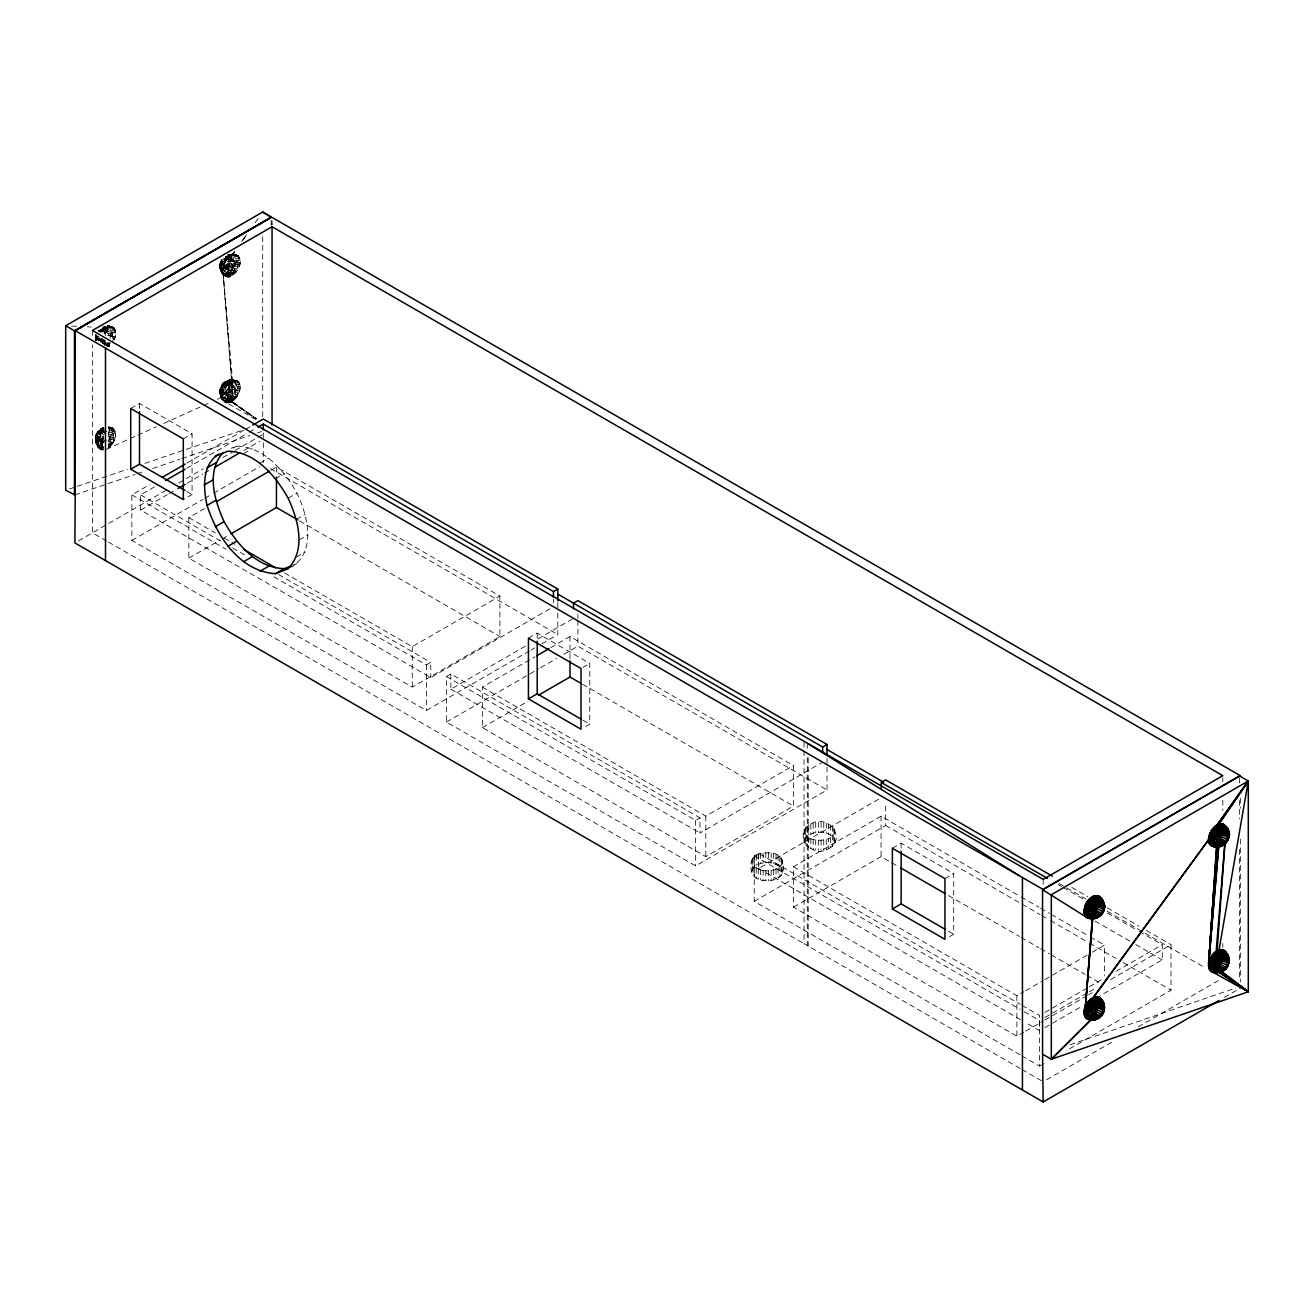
<?xml version="1.0" encoding="UTF-8"?>
<svg xmlns="http://www.w3.org/2000/svg" width="1314" height="1314" viewBox="0 0 1314 1314"><rect width="100%" height="100%" fill="white"/><g stroke="black" fill="none" stroke-linecap="round" stroke-linejoin="round"><path stroke-width="0.75" stroke-dasharray="5 3.75" d="M107.617 346.666L107.617 342.576M100.735 329.715L105.202 328.204C92.703 336.663 106.861 328.352 107.617 325.921L108.29 325.757C116.749 325.445 117.455 335.973 113.234 341.41M232.151 380.485C222.739 379.303 213.525 392.985 227.355 396.089L228.521 396.549C239.493 394.956 234.22 378.793 224.678 382.522C218.633 386.3 218.058 396.368 223.758 400.671C236.142 408.178 231.395 387.416 232.151 380.485C246.276 379.532 239.312 399.653 229.983 402.593C217.024 404.433 216.761 381.816 228.899 380.124L235.978 380.337C242.367 382.193 239.789 390.948 237.768 395.317C232.923 391.276 217.91 396.647 225.992 402.659M232.151 380.732L233.005 379.861L232.151 400.573M229.983 276.778C214.855 277.123 224.727 256.542 234.779 254.144C246.194 257.068 237.637 275.332 229.736 276.285C235.354 271.719 230.656 261.125 232.151 253.848L231.478 253.865M220.226 262.882L220.226 269.567L225.433 276.63L221.573 272.639L220.046 268.894L220.046 263.572L221.705 259.663L220.473 265.658L228.521 270.733C232.824 270.241 235.764 265.05 234.828 260.977L228.652 257.265L232.151 254.144L233.005 254.045L233.366 259.104L232.151 274.757M271.16 225.4L271.16 219.257M569.997 658.807L569.997 636.534L793.442 765.553L793.442 806.024L705.815 856.613L482.369 727.611L482.369 687.14L534.946 656.786M1020.107 1054.846L754.236 901.355L754.236 855.825L758.621 853.295L1020.157 1004.29M1020.206 1068.479L804.037 943.682L804.053 741.326M828.608 848.762C847.579 838.661 827.59 813.218 810.853 823.993C791.882 834.094 811.871 859.537 828.608 848.762L828.608 838.644L832.419 836.443L835.162 832.091M754.236 901.355L885.685 825.471L885.685 803.692M1021.881 1055.865L1039.604 1066.097L1039.604 1020.567L1021.881 1010.335M108.389 428.2C116.979 424.57 116.815 439.073 112.659 443.376C103.083 457.075 115.271 431.337 110.162 427.231L108.536 427.198L113.234 428.2L115.632 431.994L115.123 438.137L113.234 442.506L108.471 441.356L108.471 427.05M110.245 342.872L108.881 346.617L109.85 345.056L105.793 344.941L104.266 340.605L101.424 341.706L99.93 338.437C94.329 341.246 93.409 330.52 101.786 339.521L102.821 342.182L106.927 341.525L99.191 338.864L100.833 342.083M109.834 446.842C111.805 441.061 115.846 433.357 111.739 427.625L108.323 427.97L108.996 427.264M234.368 273.838C236.339 268.056 240.38 260.353 236.274 254.62L234.779 254.144M234.368 399.67C236.339 393.872 240.38 386.168 236.274 380.436L233.416 380.83L234.779 379.96L238.688 381.832L237.013 380.682C241.053 386.119 238.869 400.737 230.328 398.865C225.4 399.029 229.917 405.862 224.858 402.018M105.383 335.513L105.596 326.677M231.675 274.79L229.917 263.621L230.131 254.768C239.805 251.927 242.712 262.554 237.768 269.501C232.923 265.461 217.91 270.832 225.992 276.843M231.675 400.606C231.461 395.153 224.595 376.888 235.502 380.222L236.799 387.548L233.416 400.54L236.438 397.354M113.234 442.506L114.499 433.292L113.234 428.2M105.449 328.829C109.916 327.514 109.489 324.722 107.14 326.841M109.834 427.789L108.881 428.003L112.659 427.986M232.627 255.327L234.385 254.473L232.151 254.916M234.368 380.6L232.627 380.764M103.428 449.881C96.875 450.406 98.353 442.243 103.478 441.931C101.589 440.896 102.968 434.326 103.231 437.004L100.718 439.139C103.921 443.261 102.196 444.477 100.767 448.041C100.997 450.127 104.118 450.702 102.903 448.32C94.345 444.575 93.048 430.401 103.478 427.625L102.459 429.037C92.259 430.861 93.327 449.454 103.757 450.176L98.534 447.663L95.692 442.572L96.382 434.08L100.324 429.267L103.248 427.756L98.649 430.893M115.123 337.025L109.85 335.513C109.703 333.395 111.345 323.917 107.617 326.808M99.798 448.731C96.283 443.114 99.782 435.936 103.757 431.468C98.304 435.18 94.05 445.232 100.899 449.634L99.043 448.156M230.558 382.341L223.758 386.365L220.522 392.114L221.573 398.454L225.433 402.445L222.05 397.928L222.624 391.851L226.419 385.84L232.627 381.142L223.035 272.836C223.84 262.209 227.141 250.645 239.657 257.38M231.675 380.764C230.689 379.171 227.191 381.027 227.421 382.965C227.618 387.959 219.192 395.202 224.333 401.542L228.817 402.872M95.216 338.125L95.708 336.006L95.462 340.096L95.692 334.791L95.462 336.729M97.482 338.93L96.661 340.08L95.511 335.464M105.202 328.073C100.669 327.892 105.432 331.703 101.457 333.345M95.281 438.531L98.09 447.138L103.231 449.634M102.968 448.041L97.515 443.689L95.462 437.266L97.762 431.879L103.428 428.594L97.86 431.764M102.229 433.292L103.083 429.087M224.333 264.475C220.21 261.47 222.772 256.214 219.996 264.837C218.896 270.651 223.38 277.385 229.769 276.827C220.637 278.387 221.984 267.038 224.858 261.88L225.992 261.453M219.816 265.527C216.81 271.883 236.323 279.258 225.4 273.87C220.407 270.865 217.927 263.506 222.28 258.891M220.916 261.075L221.195 264.278L223.528 266.693M224.185 264.377L225.433 262.324L223.561 258.086M226.583 395.021L226.583 391.556L220.226 388.714L219.816 392.755L221.902 397.091L229.736 401.838L222.05 396.516L219.996 390.077L223.758 383.425L231.001 380.896M235.978 397.157C230.903 392.755 219.175 402.741 229.769 402.642C216.449 403.267 218.009 382.768 230.262 382.538M108.29 342.593L107.847 346.666M231.133 254.686L231.905 274.774M96.168 340.868L97.039 336.795L96.218 334.906L95.511 340.786M102.049 341.098L95.938 337.567L95.758 340.211L96.382 335.546M115.632 330.898L105.235 329.272C100.455 336.926 112.216 330.898 115.632 334.84M240.166 258.989L229.769 257.38L227.289 266.611L231.001 274.922M240.166 384.805L229.769 383.195L227.765 389.815L231.215 400.688M115.796 332.771L105.202 331.112L104.249 332.853L110.294 336.335L110.294 332.885L106.122 331.9L104.118 329.173L104.627 326.808L103.675 327.005M230.131 254.768L228.652 257.265L227.765 256.246L234.828 260.977M108.093 327.235L109.62 325.921L112.002 328.155L112.002 335.891L111.559 338.256L110.606 338.059C110.524 334.479 113.152 327.58 108.963 325.823M95.462 437.266L96.168 435.361L97.614 436.182L97.351 438.055L95.988 435.213L102.87 429.892M102.049 442.194L95.938 438.662L103.987 443.738L101.786 440.617L103.987 434.967L98.041 431.55L98.534 430.811M226.583 269.189C225.647 265.116 228.57 259.942 232.89 259.449L228.143 256.476L234.056 259.893M108.684 346.797L109.62 342.74M108.963 426.919L109.982 434.326L108.389 448.107M232.151 253.848C239.92 255.573 234.188 270.93 232.381 274.774M289.901 567.73C317.085 553.342 307.887 515.531 296.915 493.111C284.202 470.724 264.541 446.99 236.734 446.119L231.313 448.238M102.968 449.109C95.249 448.928 96.513 440.338 102.755 439.615L103.149 436.297M108.963 342.642L108.093 346.682M98.501 340.786L98.993 338.601L97.039 336.795M112.478 338.503L113.004 328.434L111.739 326.513L108.881 326.907L110.245 326.053L114.318 328.007M231.905 380.732L231.478 379.68L231.905 400.589M103.609 429.481L103.675 428.118L100.143 429.711M232.627 274.79C233.465 268.713 236.668 258.53 233.071 254.193M221.491 385.856L224.185 382.653L228.899 380.124M232.381 400.589C233.695 395.021 236.586 384.279 233.071 380.009M98.222 340.605L98.764 338.454M99.026 329.995L99.026 331.966L105.235 328.484M229.769 256.033L229.983 256.92M217.319 399.275L222.854 396.779L219.996 393.444C220.883 388.468 224.251 403.316 229.835 401.575M229.835 381.717L229.983 382.735L227.618 383.491M100.899 449.634C95.856 446.136 98.829 439.467 100.324 434.885L101.457 434.458M98.09 337.928L97.515 340.047L95.988 338.191L96.661 336.17M96.891 339.472L97.515 337.37M107.847 326.825L108.29 325.757L108.734 335.431L109.85 335.513M232.381 254.916L233.005 254.045M232.381 380.732L233.005 379.861M752.199 859.356C748.405 868.62 752.281 880.117 763.138 880.429C769.79 881.251 778.299 880.347 782.109 874.106C785.903 864.842 782.027 853.344 771.17 853.032C764.518 852.211 756.01 853.115 752.199 859.356L752.199 874.106M751.723 871.018C756.519 859.799 777.789 859.799 782.586 871.018M782.586 862.444C777.789 873.662 756.519 873.662 751.723 862.444M804.299 840.648C809.096 829.446 830.366 829.446 835.162 840.648M108.323 346.715L108.996 344.859M229.835 275.743C222.115 273.328 211.62 255.031 227.765 274.527C236.323 280.342 220.982 269.518 220.046 264.952L223.429 259.581L229.736 256.444M232.627 275.299C236.701 271.587 244.174 256.887 234.138 254.013L232.627 254.932M95.462 336.154L96.168 334.265M219.996 264.262L221.836 260.615M219.996 390.077C219.734 384.312 241.842 375.673 221.902 385.84C219.438 387.893 221.278 391.26 223.528 392.525M108.996 445.955L110.36 446.349L113.333 439.911L108.619 438.942M96.382 434.08C93.261 439.714 97.236 446.366 102.903 448.32M226.583 391.556L229.95 386.365L234.056 385.708L226.977 381.848L229.507 379.96L231.445 380.797M108.996 326.168L108.093 326.841M95.692 338.733L96.103 337.862L97.039 339.472L96.776 338.667M95.692 437.299L98.501 441.882M220.226 390.11L223.035 394.709M237.193 396.187L237.013 395.005C240.922 390.521 228.455 391.293 225.614 393.067C218.502 395.563 223.511 403.365 229.769 402.248C225.68 401.936 217.796 397.469 222.017 392.853L224.415 396.828L229.917 401.443L224.053 397.271L220.637 391.786C223.479 395.153 227.897 390.012 228.62 387.072M232.627 401.115C235.584 396.368 237.407 378.875 233.219 380.879M229.736 276.154C225.121 277.484 217.188 267.038 221.31 266.775C227.897 268.795 226.468 257.035 234.056 266.397M226.172 381.947L228.324 380.337L230.804 380.961M240.331 260.862L229.736 259.219L228.784 260.96L234.828 264.442M240.331 386.694L229.736 385.035L228.784 386.776L234.828 390.258M99.798 437.48L100.899 435.328L99.026 431.091L103.231 428.84M230.016 381.471C225.482 379.532 220.653 385.363 225.433 388.139L222.575 396.582L225.121 402.133M102.229 437.677L103.921 438.646C95.216 437.299 93.655 447.368 102.903 448.846M103.083 447.795L96.776 439.779L99.519 444.461L103.231 447.532M222.362 267.185L223.068 269.042L222.017 267.038C217.812 271.587 225.597 276.219 229.736 276.285C222.526 277.763 218.797 268.729 226.419 266.906C229.244 265.428 241.333 265.067 237.013 269.173L237.193 270.372M108.881 346.617L109.834 345.746M233.958 398.865L232.923 400.918M224.678 382.522L227.782 380.567L230.607 381.044M108.356 441.208L110.557 435.558L108.356 432.437M235.091 262.554L229.079 259.088L229.917 255.869L227.765 255.836M235.091 388.369L229.079 384.92L229.917 381.701L239.657 383.195M223.068 383.622L222.575 384.361L228.521 387.794M223.183 383.704L227.273 380.83L230.443 381.142M96.218 434.72L98.895 431.583L102.903 429.612M220.752 261.716L221.885 260.024M231.658 255.819L235.091 250.958M258.086 218.518L253.405 225.055M231.757 255.77L235.206 250.908M231.363 256L234.845 251.105M241.809 241.333L246.441 234.828M228.8 254.407L228.209 255.113L229.162 254.916M230.147 379.828L227.765 382.078L229.917 381.701L228.833 383.343L234.828 386.792M226.764 260.287L229.769 257.101C224.333 259.039 219.816 264.935 220.916 270.898L224.333 275.726M226.764 386.102L229.769 382.932C224.333 384.871 219.816 390.767 220.916 396.713L223.035 398.651M233.958 254.358L233.416 254.998L236.093 255.113L236.898 259.614L233.416 274.725L236.438 271.538M112.478 341.082C115.78 337.583 117.34 329.65 112.478 326.775L114.367 330.323L113.333 338.798L114.318 339.242M111.904 444.543L108.881 447.729L112.265 434.72L112.002 429.251L110.245 427.149M103.987 333.871L108.356 331.342L110.294 332.885M103.675 327.268L105.908 327.219M98.534 340.95L101.884 338.798L104.972 345.204M229.769 381.848C225.63 381.389 218.732 385.889 223.577 389.732L225.433 388.139M101.539 331.588L106.023 328.418M103.428 431.173C98.846 434.376 95.035 440.633 97.515 446.218L98.993 447.45M230.804 255.146L228.209 255.359L230.131 255.54M98.895 331.473L100.767 330.11M101.26 331.243L105.251 329.009M103.231 430.926L97.039 437.891L96.382 443.902L98.501 445.84M234.368 254.785L235.387 254.308M234.385 380.288L237.193 380.797M227.289 266.611L226.764 264.672L229.917 263.621L239.657 265.132M223.38 259.072L229.736 256.164L225.302 257.429M102.738 428.019L100.767 430.434L101.884 433.029M101.03 330.865L105.728 328.631M103.083 430.68C94.674 433.636 92.703 447.975 103.083 449.372M227.765 257.938L230.558 256.526M130.727 408.523L139.498 403.464L192.074 433.817L192.074 494.524L183.303 499.583M183.303 438.876L192.074 433.817M529.411 650.988L426.377 710.463L131.86 540.415L131.86 494.885L149.615 484.636M186.917 463.103L243.763 430.286M245.537 429.251L250.875 426.179M549.893 608.809L430.762 677.581L140.631 510.062L140.631 494.885L154.855 486.673M186.851 468.195L247.295 433.292M249.085 432.273L256.197 428.167M233.219 448.14L236.734 446.119M78.462 540.892L168.159 489.104M178.72 483.01L203.374 468.769M222.756 457.584L233.317 451.49M235.075 450.472L265.017 433.193M140.631 510.062L167.289 494.672M169.079 493.637L176.175 489.531M186.851 483.371L202.849 474.14M204.623 473.106L211.735 468.999M243.747 450.538L259.745 441.29M243.484 453.609L252.239 448.55M259.991 463.136L268.746 458.077M131.86 540.415L202.914 499.402M204.688 498.367L211.784 494.278M213.574 493.243L259.745 466.585M271.193 470.1L276.449 467.061L499.895 596.063L499.895 636.551L412.268 687.14L188.822 558.122L188.822 517.65L204.59 508.551M275.497 478.624L284.267 473.566M288.144 498.17L296.915 493.111M188.822 558.122L220.358 539.923M222.115 538.904L229.129 534.864M296.406 519.457L305.177 514.398M299.28 539.873L308.034 534.814M296.406 557.005L305.177 551.946M284.58 572.937L412.268 646.669L499.895 596.063M273.805 576.83L426.377 664.933L430.762 662.404L430.762 677.581M827.032 758.326L827.032 789.993L695.599 865.893L446.464 722.059L446.464 676.529L450.85 674L699.968 817.817L699.968 833.01L822.646 762.169M528.442 638.161L537.196 633.102L589.772 663.455L589.772 724.162L582.775 728.219M450.85 674L450.85 689.177L525.518 646.061M537.968 638.883L573.528 618.352M531.184 649.954L534.732 647.901M541.844 643.811L557.826 634.58L557.826 612.8M550.714 647.671L569.997 636.534M446.464 722.059L538.839 668.727M540.612 667.709L556.594 658.478M563.706 654.372L577.914 646.176L827.032 789.993M582.775 667.496L589.772 663.455M482.369 727.611L527.932 701.298M446.464 676.529L695.599 820.347L699.968 817.817M482.369 687.14L705.815 816.142L793.442 765.553M758.621 853.295L758.621 868.472L881.3 797.647M1023.902 1032.163L1016.888 1036.204L793.442 907.202L793.442 866.731L881.07 816.142L1019.401 896M892.37 848.253L901.141 843.194L953.718 873.547L953.718 934.254L948.462 937.293M793.442 907.202L881.07 856.613L889.939 861.738M944.947 878.606L953.718 873.547M793.442 866.731L1016.888 995.733L1023.902 991.692M1025.659 990.674L1043.185 980.556M1044.926 979.554L1090.489 953.241M1092.246 952.223L1104.516 945.144L1104.516 975.497M1044.926 1012.437L1087.598 987.799M1089.388 986.765L1101.822 979.587M1116.046 971.375L1162.282 944.684L1162.282 959.861L1100.048 995.782M1044.926 1017.496L1087.565 992.875M1089.339 991.856L1094.661 988.785M1110.642 979.554L1171.037 944.684L1171.037 990.214L1066.245 1050.724M1025.659 1031.145L1043.185 1021.027M1044.926 1020.025L1086.99 995.733M1088.748 994.731L1092.246 992.694M1044.926 1027.614L1082.276 1006.048M1039.604 1066.097L1044.926 1063.026M1046.7 1079.714L1113.615 1041.066M1138.285 1026.842L1221.051 979.045M1224.352 997.375L1240.334 988.144M102.968 430.417C94.066 433.193 92.867 446.432 102.87 448.583M233.958 380.173L232.923 381.011M224.858 382.226L230.131 381.356M102.903 430.154L98.895 432.569L95.511 437.956L95.708 437.102L101.786 440.617M229.95 386.365L223.971 382.982L229.917 381.586M106.385 449.322L135.966 435.985M137.822 435.148L156.3 426.804M163.708 423.469L209.912 402.61M230.262 256.723C218.633 258.004 216.564 277.665 230.262 276.63M105.383 340.655L100.718 338.027L103.248 343.463L106.943 342.593L107.37 346.666M100.324 429.267L103.675 428.364M293.301 565.102L296.915 563.69M100.767 329.321L102.903 328.516M224.858 387.712L225.992 387.269M229.769 256.575C224.809 257.971 220.128 262.192 219.996 267.629L222.854 270.963M103.79 427.51L101.079 429.021M1070.105 1044.761L1235.686 988.062M69.56 488.939L75.358 486.968M77.28 486.328L127.491 469.262M144.885 463.366L241.431 430.581M74.898 494.869L135.128 474.42M137.067 473.763L144.836 471.118M152.621 468.474L179.804 459.243M181.759 458.586L249.742 435.492M257.528 432.848L261.404 431.534M804.299 832.091C807.798 841.239 820.675 841.502 828.608 838.644M225.4 257.035L227.503 256.345M102.968 429.349C98.435 429.415 95.019 434.803 99.65 437.381M229.736 382.259L223.429 385.396L220.046 390.767L220.243 389.93L226.32 393.428L222.148 388.993M225.565 256.657L229.835 255.902M227.026 264.196L227.683 263.293M239.657 390.948L233.268 389.338L227.026 390.012L231.001 400.737M102.755 439.615L103.675 439.352M109.834 326.677L112.659 326.89M228.817 257.987L227.963 258.168C223.38 261.387 219.569 267.629 222.05 273.213L223.528 274.445M104.282 329.88L102.229 332.196M228.817 383.803L227.963 384C223.38 387.203 219.569 393.444 222.05 399.045L223.528 400.261M228.472 261.519L234.516 261.322L240.166 262.948M103.231 328.155L109.85 327.777L115.123 329.288M104.266 340.605L106.237 344.859M228.8 380.222L231.215 380.009M228.472 387.334L234.516 387.137L240.166 388.763M228.833 257.528L229.769 257.38M228.833 383.343L229.769 383.195M230.607 275.069L225.252 266.134L228.455 265.642L226.008 265.379L230.804 274.987M228.817 256.033L229.917 255.869M105.235 329.272L104.299 329.403L104.545 330.997L110.557 334.462M102.968 328.254L105.301 327.794L103.083 327.991M234.385 254.473L238.688 256.016L237.193 254.982M230.558 276.498C223.626 277.583 230.18 270.93 233.531 272.967M227.618 402.199L230.558 402.314M103.954 428.15L99.437 430.171L105.416 433.554L101.014 429.251L106.927 432.667M230.443 379.927L234.697 380.058M102.738 326.907L104.266 326.841M231.297 254.045L232.151 254.144M108.471 325.938L106.943 325.757L107.37 326.825M114.154 327.909L106.598 326.595L106.5 335.431M103.231 327.728L105.383 327.679M231.297 379.861L232.151 379.828M227.782 254.752L230.607 255.228M227.963 255.589L230.016 255.655M111.444 326.414L109.85 326.365L111.904 326.611M111.444 427.51L109.85 427.477L111.904 427.707M234.894 254.653L236.438 254.702M234.894 380.469L236.438 380.534M71.597 326.053L77.493 326.348M87.315 326.841L91.241 327.038M103.018 327.629L106.96 327.827M232.611 254.16L234.697 254.243M108.29 426.869L109.325 427.116M108.619 427.691L114.318 429.103M108.734 428.791L115.123 430.384M108.799 430.269L115.632 431.994M108.832 432.109L115.796 433.866M108.799 434.228L115.632 435.936M108.734 436.527L115.123 438.137M108.29 443.689L111.444 444.346M103.921 438.646L101.474 438.383L102.738 442.177M109.62 337.912L110.606 338.059M228.488 255.146L230.443 255.327L228.8 254.949M103.954 327.038L105.744 327.317M230.278 381.241C227.141 379.171 223.364 383.557 226.419 385.84M227.765 276.63L224.185 275.628M227.963 276.876L228.817 277.04M229.736 401.969L223.38 399.21L219.996 394.019M230.278 275.267L223.725 266.972L229.95 270.503L225.252 266.134L232.89 268.204L226.764 264.672M230.607 400.901L225.252 391.95L232.89 394.019L226.764 390.488M103.937 442.654L100.981 440.946L100.718 439.139L106.45 440.683M103.231 429.251L106.877 431.6M235.978 271.341C231.905 267.957 220.029 274.347 228.291 277.172M104.611 326.66L106.073 327.12M223.971 382.982L231.461 385.478L225.548 382.078M230.278 401.082L223.725 392.787L231.461 395.448L225.252 391.95M232.89 394.019L226.008 391.194L230.804 400.819M113.333 439.911L114.318 440.354M104.217 328.894L109.522 331.801L103.609 328.369L104.118 329.173M100.981 440.946L99.191 439.976L102.295 445.134M229.917 254.473L231.001 255.08M225.252 266.134L231.461 269.633M100.718 439.139L106.927 442.637M225.466 258.004L229.95 260.55L227.01 257.675M255.836 419.478L226.419 402.675M100.324 449.207L101.457 449.848M223.725 392.787L229.95 396.335M99.191 338.864L105.416 342.412M226.993 256.033L232.89 259.449M227.026 257.101L231.461 259.663M224.053 259.4L228.521 261.979M221.36 260.32L227.355 263.769M220.243 264.098L226.32 267.613L220.522 262.209L226.583 265.74M221.228 266.742L228.521 270.733M226.977 381.848L232.89 385.265M227.995 388.714L234.056 392.213M221.36 386.135L227.355 389.585M221.228 392.558L228.521 396.549M103.921 328.779L108.356 331.342M1071.781 887.377L1087.729 896.591M1107.226 907.843L1139.139 926.255M1146.219 930.361L1171.037 944.684M102.492 329.009L106.927 331.571M100.964 329.88L105.416 332.442M1059.117 883.517L1085.972 899.022M1107.094 911.226L1205.037 967.777M1058.016 884.486L1061.548 886.523M1063.322 887.541L1084.526 899.794M1107.488 913.049L1137.53 930.394M1139.304 931.412L1162.282 944.684M98.041 330.438L101.014 332.163M96.694 338.634L103.987 342.625M1095.12 921.098L1133.998 943.534M1135.772 944.552L1162.282 959.861M1021.175 897.019L1038.898 907.268M1040.672 908.286L1049.541 913.411M1051.315 914.429L1088.55 935.929M1090.324 936.948L1104.516 945.144M270.405 468.638L557.826 634.58M885.685 825.471L1020.387 903.227M1022.161 904.262L1039.883 914.495M1041.657 915.513L1048.736 919.603M1050.51 920.638L1087.729 942.122M1089.503 943.14L1116.095 958.497M1123.191 962.587L1171.037 990.214M299.493 520.853L499.895 636.551M582.414 684.183L793.442 806.024M891.713 862.756L898.809 866.846M948.462 895.524L1019.401 936.471M1021.175 937.49L1038.898 947.739M1040.672 948.757L1049.541 953.882M1051.315 954.9L1085.003 974.364M1086.777 975.382L1099.194 982.544M96.825 433.324L102.821 436.774M97.614 436.182L102.049 438.745M186.736 491.452L192.074 494.524M582.775 720.121L589.772 724.162M948.462 931.215L953.718 934.254M188.822 517.65L215.414 533.008M224.283 538.132L234.927 544.275M140.631 494.885L220.243 540.859M232.627 548.004L246.769 556.167M278.617 574.563L430.762 662.404M1021.931 1005.309L1039.604 1015.508L1039.604 1030.685L1025.462 1022.522M131.86 494.885L225.893 549.17M754.236 855.825L1020.107 1009.316M450.85 689.177L699.968 833.01M758.621 868.472L1023.688 1021.504M106.631 541.023L92.423 532.827L92.423 344.777M108.405 542.058L804.037 943.682M1021.98 1069.497L1041.411 1080.716M108.076 331.604L104.299 329.403L104.299 327.925M98.993 439.697L96.168 435.361M98.32 443.968L95.758 441.307L96.103 438.975L97.039 440.584M231.297 401.953L256.082 418.854L231.543 401.821M230.131 275.382L226.419 272.441L222.92 267.07M230.131 401.197L226.419 398.257L222.92 392.886M231.707 401.723L256.164 418.805L232.151 401.443M231.822 401.657L256.181 418.788L231.97 401.558M230.328 254.358L231.215 255.015M231.215 380.83L229.507 379.96L228.652 383.097L228.143 382.292M103.675 447.056L98.386 440.075M230.443 275.168L224.464 266.545M230.443 400.984L224.464 392.36M112.478 427.871L113.333 428.66M220.522 388.024L226.32 393.428M226.419 260.024L225.269 257.823M222.148 263.178L226.32 267.613M103.248 343.463L104.611 345.368M101.424 341.706L102.738 343.726M102.738 444.838L99.93 439.549M105.383 345.056L102.755 338.503M231.215 274.872L227.765 263.999M98.386 338.963L99.043 340.441M222.362 393.001L223.068 394.873M97.827 440.174L98.534 442.046M231.445 274.823L228.62 261.486M231.445 400.639L228.62 387.302M107.14 346.682L106.27 342.642M112.478 442.177L112.659 443.376M219.816 391.342L220.046 393.329M95.281 337.435L95.511 339.423M231.757 381.586L223.035 272.836L231.658 381.651M1240.334 798.14L1240.334 808.356M1240.334 839.005L1240.334 982.018M1239.545 777.987L1239.545 784.13M1239.545 800.505L1239.545 818.918M1239.545 849.616L1239.545 980.605M1222.808 777.707L1222.808 781.797M1222.808 800.193L1222.808 810.409M1222.808 943.288L1222.808 947.361M1043.185 879.378L1043.185 885.505M1016.888 995.733L1016.888 1036.204M901.141 843.194L901.141 849.271M881.07 816.142L881.07 856.613M834.686 829.003L834.686 843.752M833.766 827.541L833.766 845.214M832.419 826.194L832.419 846.561M830.678 824.995L830.678 835.113M830.678 837.642L830.678 847.76M828.608 823.993L828.608 834.111M826.276 823.205L826.276 833.322M826.276 839.416L826.276 849.534M823.747 822.679L823.747 832.797M823.747 839.958L823.747 850.076M821.086 822.416L821.086 832.534M821.086 840.221L821.086 850.339M818.376 822.4L818.376 832.534M818.376 840.221L818.376 850.339M815.715 822.679L815.715 832.797M815.715 839.958L815.715 850.076M813.185 823.205L813.185 833.322M813.185 839.416L813.185 849.534M810.853 823.993L810.853 834.111M810.853 838.644L810.853 848.762M808.783 824.995L808.783 835.113M808.783 837.642L808.783 847.76M808.209 758.03L808.209 946.08M807.256 743.149L807.256 749.292M807.256 757.472L807.256 945.522M807.042 826.194L807.042 846.561M805.696 827.541L805.696 845.214M804.776 829.003L804.776 843.752M782.109 859.356L782.109 874.106M781.189 857.894L781.189 875.567M779.843 856.547L779.843 876.914M778.102 855.348L778.102 865.466M778.102 867.996L778.102 878.113M776.032 854.346L776.032 864.464M776.032 868.997L776.032 879.115M773.7 853.574L773.7 863.692M773.7 869.769L773.7 879.887M771.17 853.032L771.17 863.15M771.17 870.311L771.17 880.429M768.509 852.77L768.509 862.887M768.509 870.574L768.509 880.692M765.799 852.77L765.799 862.887M765.799 870.574L765.799 880.692M763.138 853.032L763.138 863.15M763.138 870.311L763.138 880.429M760.609 853.574L760.609 863.692M760.609 869.769L760.609 879.887M758.277 854.346L758.277 864.464M758.277 868.997L758.277 879.115M756.207 855.348L756.207 865.466M756.207 867.996L756.207 878.113M754.466 856.547L754.466 876.914M753.119 857.894L753.119 875.567M705.815 816.142L705.815 856.613M695.599 820.347L695.599 865.893M577.914 614.492L577.914 618.451M577.914 620.438L577.914 646.176M557.826 602.896L557.826 610.813M553.44 599.168L553.44 602.962M537.196 633.102L537.196 639.179M426.377 664.933L426.377 710.463M412.268 646.669L412.268 687.14M276.449 467.061L276.449 475.159M263.309 432.864L263.309 440.781M263.309 442.752L263.309 462.561M262.685 236.651L262.685 417.211M139.498 403.464L139.498 409.525M107.617 326.562L107.617 335.399M92.423 330.471L92.423 336.598M272.047 220.703L272.031 224.776L272.064 220.719M246.589 234.73L241.99 241.218L246.654 234.697"/><path stroke-width="1.5" d="M1219.031 1000.447L1043.185 1101.97L105.498 560.585L105.498 348.128M538.444 695.221L569.997 677.022L569.997 660.827M1098.274 996.965C1106.372 1002.976 1091.359 1008.347 1086.514 1004.307L1084.411 1011.024L1084.871 1016.56L1092.131 1019.96C1104.631 1020.732 1109.328 1001.169 1097.519 996.685C1087.22 996.308 1078.055 1015.049 1088.879 1019.5L1090.866 1018.81L1087.992 1019.188C1084.001 1013.143 1087.647 1004.799 1090.866 999.083L1087.384 1014.194L1088.78 1019.401L1091.425 1018.843L1087.844 1019.106L1085.43 1017.709M75.227 330.652L271.44 217.368L262.685 212.03L65.7 325.741L65.7 490.253L75.227 495.049L75.227 330.652L1043.185 889.496L1239.545 775.95L1248.3 781.009L1248.3 991.791L1051.315 1059.232L1042.56 1054.173L1042.56 889.677L1085.413 916.597L1092.131 918.864L1095.482 918.305C1095.745 913.099 1095.055 900.55 1090.866 897.988C1082.555 901.831 1081.422 921.656 1091.885 917.78M1216.419 951.862L1214.284 965.297L1214.645 971.851L1215.992 972.754L1216.665 971.719L1215.811 972.574C1215.828 965.117 1213.561 954.67 1219.031 950.203C1209.488 953.208 1202.803 969.436 1220.197 965.133L1222.381 959.713L1218.012 951.632M1216.665 951.862L1216.665 972.606L1219.211 972.393L1220.246 968.632L1217.142 951.829M1216.665 846.955C1206.794 843.555 1220.213 805.088 1216.665 841.732C1214.99 855.283 1233.435 838.923 1228.754 831.91C1228.015 824.601 1219.08 820.938 1214.448 826.966C1209.816 831.417 1205.069 841.551 1211.787 845.937C1215.072 847.826 1217.947 844.787 1212.838 846.298L1209.948 844.705M1089.914 898.858C1087.943 904.64 1083.902 912.359 1087.992 918.092L1091.425 917.73M1089.914 999.97L1089.897 1000.644C1086.152 1005.128 1081.833 1016.313 1088.879 1019.5M1214.448 826.966C1212.461 832.748 1208.437 840.451 1212.526 846.183L1214.021 846.659M1218.078 846.298L1208.486 965.757L1209.948 970.52L1214.021 972.475L1215.401 971.621L1212.526 972.015C1208.437 966.266 1212.461 958.563 1214.448 952.781M1092.607 897.922L1094.759 899.4L1097.847 905.789L1095.679 911.21L1094.496 911.374C1094.48 912.737 1095.104 920.703 1092.607 917.763M1215.401 971.621C1207.336 974.331 1210.21 961.421 1211.048 957.118C1218.341 963.326 1234.47 949.907 1218.834 949.858M1211.607 845.822L1215.401 845.805L1214.448 846.019M1220.016 971.67L1214.448 971.851M1218.85 845.74L1208.65 963.688L1216.518 847.284M1218.653 845.92L1208.65 963.688L1216.698 847.185M1217.125 846.643L1208.65 963.688L1217.503 844.771M1208.65 963.688L1217.125 846.955M1217.109 950.712L1225.042 841.995M1092.739 916.811L1085.43 1006.458C1093.724 1012.897 1113.385 999.954 1094.496 996.981L1099.851 998.032L1102.709 1001.169M1224.96 842.044L1216.189 951.32C1214.514 956.099 1209.652 971.851 1215.959 971.654M1092.673 918.782L1085.43 1006.458L1092.361 917.78M1225.42 841.732C1226.586 846.824 1214.415 846.183 1219.211 846.577C1221.396 840.106 1217.864 831.959 1216.665 826.046M1222.808 949.792L1226.176 952.486L1228.754 957.725L1227.884 965.56L1225.256 968.533L1225.256 966.562M1091.063 998.903L1093.839 998.64L1094.299 997.03M1093.264 917.632L1095.367 918.387L1098.898 916.844L1102.347 913.312L1102.38 911.505M1095.482 917.763L1089.585 918.47C1081.553 871.806 1125.162 910.175 1092.131 918.043M1092.131 1019.155C1096.155 1019.155 1102.61 1017.594 1102.38 1012.618M1102.38 1013.784L1104.056 1008.183L1103.366 1012.733L1099.851 1017.118M1098.718 1017.151C1108.063 1013.291 1105.37 996.702 1094.496 997.375M1217.585 845.789C1221.314 847.333 1227.67 843.489 1226.767 839.038M1222.808 823.96L1227.243 828.165L1228.82 833.175L1227.884 839.728L1225.256 842.717M1220.837 845.214C1227.276 844.771 1229.001 837.741 1228.82 832.6C1229.888 828.871 1220.378 820.823 1221.412 825.225C1221.117 827.36 1218.472 827.935 1216.665 827.968C1209.948 827.048 1207.845 841.469 1211.787 845.937C1206.663 842.898 1209.209 835.655 1211.048 831.302C1217.618 837.215 1233.961 825.225 1219.031 823.993L1248.3 781.009L1051.315 894.735L1051.315 1059.232L1091.688 1019.106M1216.978 824.978L1248.3 781.009L1219.031 949.808C1225.765 949.168 1230.939 957.035 1227.884 962.981C1228.836 967.86 1221.971 973.789 1217.585 971.604M1103.349 905.757L1103.349 901.815L1104.22 909.14L1099.851 916.006M1103.366 1006.869L1103.366 1002.911L1104.466 1006.869L1103.53 1010.794M1228.114 831.828L1228.754 837.232L1226.915 840.779M1218.012 971.473C1226.898 973.608 1232.154 959.713 1226.767 953.406L1223.383 949.989L1227.243 953.997L1228.754 961.684L1228.064 964.919L1225.387 968.04M1095.712 914.708L1094.677 918.47L1092.837 917.73M1092.607 999.018C1092.148 1004.389 1099.309 1018.547 1092.837 1018.843M1100.82 904.689L1103.809 906.43L1103.087 900.681L1098.274 895.869M1225.354 832.797L1228.344 834.521C1229.838 828.641 1224.172 823.73 1218.538 824.174M1228.114 957.66L1228.82 958.99C1227.49 961.339 1223.942 949.956 1218.981 950.876C1226.34 952.009 1232.039 961.585 1226.52 967.745L1220.443 964.115L1222.365 960.353L1228.393 963.835C1230.003 957.249 1226.405 949.234 1218.554 949.989M1103.809 906.43L1102.988 905.313C1105.435 899.991 1098.882 895.59 1094.02 896.066M1103.793 910.274L1101.986 913.821L1098.718 916.039M1104.056 1006.967L1102.988 1006.409C1107.751 1000.759 1091.031 996.061 1096.878 998.229C1102.742 999.773 1105.238 1005.653 1103.859 1011.008L1097.831 1007.526L1098.093 1005.653C1110.987 1015.788 1100.836 997.54 1094.496 997.917C1097.863 999.198 1105.797 1004.996 1102.528 1008.216L1102.265 1006.639L1103.809 1007.526C1105.304 1001.629 1099.637 996.735 1094.02 997.178M1103.793 1011.369L1102.347 1014.408L1104.105 1009.398M1228.344 834.521L1227.522 833.404C1230.118 827.984 1222.496 825.208 1218.834 824.042L1248.3 781.009L1217.109 824.896M1218.374 845.477L1221.527 845.789L1225.141 843.26L1228.311 838.365M1225.748 968.812L1228.311 964.18M1091.885 897.938L1091.458 918.847M1091.885 999.034L1091.458 1019.943L1091.885 1018.892M1216.419 826.046L1216.206 846.643L1214.12 846.561M1095.416 1014.227L1097.847 1006.902L1093.478 998.821M1219.95 967.038L1217.372 951.796M1219.95 841.223L1222.381 833.897L1219.293 827.508L1217.142 826.013M1095.416 913.115L1092.837 897.889M1095.367 918.387L1102.101 913.641L1095.909 910.191L1098.093 904.541C1112.531 914.741 1099.818 895.655 1094.299 895.934M1223.942 950.433L1220.525 949.447L1221.199 951.845L1218.045 953.668L1215.286 953.668L1216.189 951.829M215.315 456.122L227.963 451.178C255.77 452.049 275.447 475.783 288.144 498.17C298.032 519.72 306.49 549.252 288.144 568.748L275.497 573.692C239.838 571.409 217.024 536.555 207.07 505.414C203.227 488.184 201.847 464.762 218.814 454.102M291.494 565.808L284.267 568.634C256.46 567.763 236.783 544.029 224.086 521.642C214.691 500.716 205.789 472.087 222.904 452.739M1095.712 1015.821L1096.517 1017.562L1095.482 1019.401L1093.051 1018.793M1220.246 842.816L1221.051 844.557L1219.293 846.659M1220.246 968.632L1221.051 970.373L1219.293 972.475M1216.895 971.703C1219.228 975.103 1219.359 966.792 1219.031 965.297M1222.053 949.513C1229.378 955.984 1208.387 958.136 1215.286 953.668M1092.361 1018.892L1092.805 1019.943L1092.361 999.034M1091.655 897.922C1090.883 902.751 1087.204 917.501 1091.655 917.763M1091.655 999.018C1090.998 1005.309 1087.22 1015.081 1091.458 1019.943M1216.189 826.013C1215.351 832.091 1212.132 842.274 1215.729 846.61M1218.012 825.816L1219.064 824.519M1093.478 897.708C1097.075 894.407 1103.284 900.648 1104.286 904.492M1095.137 917.944L1099.095 916.039C1093.445 916.778 1100.442 917.32 1100.853 914.117M1100.853 1015.229L1100.229 1016.675L1096.664 1017.726M1229.001 835.277L1228.393 838.02L1222.365 834.521L1220.443 838.299L1226.635 841.748L1224.763 843.67M1223.515 969.19L1220.492 972.114M1102.709 900.074L1099.933 896.986L1094.496 895.885C1109.427 897.117 1093.1 909.107 1086.514 903.194C1083.147 907.514 1082.917 920.506 1090.866 917.698L1089.487 918.552L1088.189 917.583L1087.384 913.082L1090.866 897.988C1083.344 904.262 1082.457 922.165 1095.482 918.305M1102.38 912.672L1104.056 907.071L1103.366 911.637L1100.721 914.61M1087.844 901.174C1088.879 899.351 1091.261 900.238 1091.655 897.396M1103.53 909.699L1104.22 907.76M1228.064 837.79L1228.82 833.175M1228.064 963.622C1231.251 957.61 1224.599 951.648 1219.064 950.597M1215.286 827.853L1216.189 825.504M1104.286 1009.546L1102.43 1013.193M1228.114 838.447L1228.59 831.236L1223.383 824.174L1227.375 829.298M1228.114 964.262C1231.415 957.988 1225.436 951.073 1219.08 950.465C1222.989 950.449 1230.397 954.44 1227.243 959.056L1224.829 959.056L1221.987 961.306M1102.709 912.869C1107.012 906.446 1101.313 898.3 1094.496 896.821M1227.243 840.976C1231.546 834.554 1225.847 826.391 1219.031 824.929M1219.031 950.203C1237.41 953.192 1219.047 964.837 1210.933 959.713L1213.906 953.274M1084.608 1016.428C1090.012 1018.662 1097.781 1019.204 1102.101 1014.753L1095.909 1011.304L1097.831 1007.526M1215.286 846.544L1215.877 845.608L1214.662 846.791L1212.723 845.69L1211.919 841.19L1215.401 826.079L1212.379 829.265M1211.048 957.118L1208.798 965.921L1211.048 971.424M1085.413 905.362C1093.921 911.604 1113.746 898.907 1093.708 896.214M1104.105 908.286L1103.859 909.912L1097.831 906.43M1209.948 833.454C1218.456 839.712 1238.281 826.999 1218.242 824.305M1228.639 836.394L1224.122 833.519M1228.639 962.209L1222.628 958.464M1092.607 1018.876C1095.104 1021.816 1094.48 1013.85 1094.496 1012.486L1095.662 1012.322L1095.449 1010.023L1092.837 998.985M1091.655 998.509C1089.7 1004.947 1086.35 1013.833 1090.127 1019.795M1098.29 916.203L1096.993 917.829L1094.759 918.092M1093.264 1018.728L1095.367 1019.5L1098.29 1017.299M1218.012 845.658L1221.034 846.052L1223.63 844.146L1217.667 846.117L1210.128 844.787M1221.527 971.621L1226.635 967.564L1226.767 964.854M1087.844 1002.27L1089.372 1000.447L1095.794 999.97L1096.878 998.229L1095.991 996.636L1099.407 997.605M1102.347 913.312L1102.906 912.327M1226.882 841.403L1227.44 840.434M1095.613 1013.833L1099.03 1017.167L1097.683 1018.646L1093.051 1019.615M1216.189 971.687L1214.12 972.393M1091.655 1018.876L1090.784 1019.894L1088.78 1019.401M1215.811 846.758L1221.987 845.51L1225.042 843.194L1220.542 840.599M1214.432 953.455L1215.401 951.911L1211.919 967.005L1212.28 970.373L1214.021 972.475M1090.308 1000.759L1091.343 998.706M1224.352 969.584L1221.527 971.26L1216.665 971.719M1097.453 907.383L1103.087 904.525L1098.718 899.219L1094.447 896.953M1221.987 835.49L1227.621 832.616L1223.252 827.311L1218.981 825.061L1224.763 829.348L1227.522 833.404M1102.43 912.097C1107.718 906.019 1102.2 896.427 1094.529 896.411M1225.863 842.586L1222.381 845.148L1221.149 843.966M1101.329 1015.591L1098.898 1017.939L1094.759 1019.204M1225.863 968.402L1221.987 971.325M1095.794 917.55L1100.606 915.152L1094.48 911.62L1102.101 913.641M1096.073 1018.449L1100.097 1016.97L1100.344 1013.85M1093.511 997.408L1208.486 839.942L1214.251 841.584L1220.033 841.453M1093.051 997.638L1208.486 839.942M1096.073 917.336L1098.488 916.4M1085.594 905.445L1087.072 902.34M1210.128 833.552L1211.607 830.432M1085.594 1006.557L1087.072 1003.436M1097.453 1008.495L1100.294 1006.228L1102.988 1006.409M1217.799 971.539L1219.901 972.311L1222.825 970.126M1051.315 1059.232L1091.146 1019.434M1217.339 846.939L1216.895 826.046M1217.339 972.754L1216.895 951.862M1092.805 918.847L1092.361 897.938M1095.794 1018.662L1098.208 1017.857L1096.303 1018.219M1094.595 914.495L1097.847 917.041L1101.329 914.478L1094.48 911.62M1104.056 905.872L1103.087 904.525M1228.59 833.963L1227.621 832.616M1228.59 959.795L1223.022 953.504L1218.899 951.008M1213.413 846.495L1214.432 846.331M262.685 212.03L1240.334 775.671L1042.56 889.677M75.555 330.471L271.44 217.089L74.455 330.816L65.7 325.741M272.064 226.747L92.423 330.471L1043.185 879.378L1222.808 775.671L272.064 226.747L272.064 425.03M130.727 469.229L183.303 499.583L183.303 438.876L130.727 408.523L130.727 469.229L139.498 464.171L184.962 490.418M162.049 477.458L185.143 464.121M252.649 425.161L263.309 419.002L557.826 589.05L557.826 600.925M165.515 480.513L185.077 469.229M257.971 427.149L263.309 424.061L553.44 591.579L557.826 589.05M207.07 467.866L215.825 462.807M177.965 488.512L185.077 484.406M215.299 466.946L240.183 452.591M204.196 484.981L212.95 479.922M207.07 505.414L215.825 500.355M216.859 501.472L269.436 471.118M215.315 526.7L224.086 521.642M230.886 533.845L276.449 507.533L297.72 519.818M227.963 546.246L236.734 541.187M243.484 561.735L252.239 556.676M259.991 571.262L268.746 566.203M275.497 573.692L284.267 568.634M536.703 655.768L548.956 648.689M528.442 698.867L581.018 729.221L581.018 668.514L528.442 638.161L528.442 698.867L537.196 693.808L581.018 719.103M558.171 594.306L822.646 746.993L827.032 744.463L827.032 754.367M881.3 788.154L881.3 782.471L885.685 779.941L1052.284 876.126M892.37 908.96L944.947 939.313L944.947 878.606L892.37 848.253L892.37 908.96L901.141 903.901L944.947 929.195M1220.607 971.26C1229.198 967.662 1227.769 967.695 1220.837 971.03M1219.211 972.393L1217.142 971.687M1096.993 917.698L1100.097 915.874M1096.993 1018.793L1100.097 1016.97M1095.367 1019.5L1097.502 1017.315L1097.847 1018.136M1042.56 1054.173L1043.185 1101.97M1221.199 844.721L1223.252 844.146M1221.199 970.537L1225.042 969.009L1218.998 965.544M1221.33 836.722L1214.432 837.182L1209.143 835.671M1096.796 908.631L1089.897 909.091L1084.608 907.58M1221.33 962.554L1214.432 962.998L1209.143 961.503M1220.788 972.015L1217.372 971.654M1096.796 1009.727L1089.897 1010.187L1084.608 1008.676M1221.051 844.968L1223.022 844.508M1221.051 970.783L1225.042 969.009L1219.376 967.088M1220.542 843.194L1214.284 843.424L1208.65 841.814M1096.007 915.086L1089.749 915.332L1084.116 913.706M1096.517 916.449L1089.897 916.827L1084.608 915.316M1220.542 969.009L1214.284 969.256L1208.65 967.63M1096.007 1016.198L1089.749 1016.428L1084.116 1014.819M1094.135 1019.795L1095.482 1019.401M1096.303 917.106L1098.208 916.761M1219.211 846.577C1216.222 848.368 1220.87 841.896 1219.031 839.482L1220.197 839.367L1219.983 837.034L1217.372 825.98M1083.951 911.834L1089.717 913.493L1095.498 913.345M1220.033 967.268L1214.251 967.416L1208.486 965.757M1095.498 1014.457L1089.717 1014.589L1083.951 1012.946M1220.607 845.444L1224.632 843.966M1088.304 918.19L1089.914 917.928L1087.844 917.993M1214.432 972.146L1211.607 971.637M1088.304 1019.303L1089.914 1019.023L1087.844 1019.106M1218.242 950.137L1221.051 949.989M1093.708 997.31L1096.517 997.178M1219.031 839.482L1208.65 837.872M1094.496 911.374L1084.116 909.764M1094.496 1012.486L1084.116 1010.86M1093.839 1019.697L1090.308 1019.45M1219.031 824.371L1221.051 824.174M1094.496 896.279C1100.229 895.672 1093.79 901.716 1090.751 899.745M1219.031 823.993C1229.756 824.207 1217.75 833.684 1212.838 829.463M1219.031 949.808L1222.381 949.776M1092.985 1019.763L1090.423 1019.697M1219.671 971.851L1223.564 969.978L1218.998 967.301M1216.665 971.966L1209.948 970.52M1212.379 846.101L1213.906 846.15M1213.906 971.966L1212.379 971.917L1248.3 991.791L1220.657 970.75M1220.525 823.632L1223.942 824.601L1226.061 828.149M1096.517 896.082L1099.407 896.509L1102.232 900.599L1098.849 896.082L1100.097 897.084M1219.983 823.763L1220.837 823.927M1095.449 895.655L1096.303 895.836M1219.983 949.579L1225.223 951.467M1213.315 972.229L1214.662 972.606M1095.449 996.768L1096.303 996.932M1220.92 840.221L1226.635 841.748M1095.991 895.54C1104.236 898.365 1092.377 904.755 1088.304 901.371M1095.991 996.636C1104.236 999.461 1092.377 1005.851 1088.304 1002.467M1094.529 997.786C1099.506 998.854 1104.351 1002.878 1104.466 1008.281M1219.983 837.034L1220.87 837.314M1095.449 908.927L1096.352 909.222M1219.983 962.85L1220.87 963.146M1095.449 1010.023L1096.352 1010.318M1213.413 955.492L1212.379 955.081M1094.365 897.084L1098.488 899.581L1102.988 905.313M1096.615 915.858L1097.683 916.269L1096.254 918.092L1093.051 917.681M1221.149 969.781L1222.036 970.143L1215.532 970.849L1209.143 969.239M1096.615 1016.97L1097.502 1017.315L1094.595 1015.607M1210.933 959.713L1209.948 959.286M1209.143 843.424L1215.532 845.017L1222.036 844.311L1220.788 846.183L1217.799 845.723M1221.593 836.492L1227.654 839.991M1220.558 842.373L1223.63 844.146M1225.354 958.612L1228.344 960.337M1221.593 962.308L1227.654 965.806M827.032 744.463L577.914 600.646L573.528 603.175L573.528 608.858M826.522 749.226L883.386 782.06M881.3 782.471L1047.406 878.36M1097.075 908.385L1103.119 911.883M1094.48 913.378L1099.095 916.039M569.997 677.022L580.64 683.165M900.583 867.881L944.914 893.471M1097.075 1009.497L1103.119 1012.995M1094.48 1012.716L1100.606 1016.264M243.796 549.4L275.71 567.829M75.227 495.049L74.898 542.945L105.498 560.585M1094.48 1014.49L1099.03 1017.167M1094.266 897.199L1098.208 899.926L1101.789 904.837M808.209 743.724L1018.991 875.535M1099.933 998.082L1102.232 1001.711L1098.849 997.178L1102.84 1002.286M1225.289 826.358L1226.964 830.596M1224.467 950.893L1226.176 952.847M1087.072 917.714L1085.594 916.696M1087.072 1018.826L1085.594 1017.792M1218.571 972.031L1248.3 991.791L1222.102 972.163M1218.686 971.966L1248.3 991.791L1219.491 971.473M1094.135 897.331L1101.066 904.985M1094.135 998.426L1101.066 1006.081M1219.376 971.539L1248.3 991.791M1218.538 825.537L1224.829 833.24M1218.538 951.352L1224.829 959.056M1094.004 897.429L1100.294 905.132M1098.849 997.178L1100.689 998.656M1223.383 949.989L1226.061 953.964M1099.851 896.936L1102.84 901.19M1218.374 825.635L1224.139 833.684M1218.374 951.451L1224.139 959.499M1210.933 970.964L1211.787 971.752M1093.839 897.528L1099.604 905.576M1227.375 955.114L1226.767 954.522L1226.964 956.411M1101.641 1004.225L1102.66 1006.294L1100.229 1002.352L1094.365 998.18L1101.789 1005.949M1218.193 825.734L1223.383 834.094M1218.193 951.55L1223.383 959.926M1093.659 897.626L1098.849 906.003M1093.659 998.739L1098.849 1007.099M1103.054 903.096L1104.466 905.773M1103.054 1004.208L1104.286 1006.179M1217.799 825.882L1221.872 835.737M1217.799 951.697L1221.872 961.552M1093.264 897.774L1097.338 907.629M1093.264 998.886L1097.338 1008.741M1094.365 909.091L1095.679 911.21M1218.899 837.182L1220.197 839.367M1226.34 958.76L1222.726 953.849L1218.801 951.122L1225.601 958.908M1226.323 832.945L1222.726 828.034L1218.801 825.307L1225.601 833.076M1217.585 825.931L1221.084 837.084M1217.585 951.763L1221.084 962.899M1093.051 897.84L1096.549 908.976M1093.051 998.936L1096.549 1010.088M1100.294 1006.228L1094.004 998.541L1099.604 1006.672M1228.82 832.6L1225.42 827.426L1219.08 824.65L1225.387 827.919L1228.754 833.29M1225.289 952.174L1225.781 953.783M1100.754 898.267L1101.247 899.876M1100.754 999.363L1101.247 1000.972M1222.381 833.897L1222.661 834.883M1222.381 959.713L1222.661 960.698M1097.847 905.789L1098.126 906.775M1097.847 1006.902L1098.126 1007.871M1226.52 830.678L1227.194 833.29M1101.986 902.57L1102.66 905.182M1211.607 956.247L1211.787 957.446M1092.131 897.938L1092.131 918.552M1092.131 999.051L1092.131 1019.664M1022.44 877.522L1022.44 1089.979M901.141 851.291L901.141 903.901M822.646 746.993L822.646 752.692M553.44 591.579L553.44 597.262M537.196 641.199L537.196 693.808M276.449 477.179L276.449 507.533M263.309 424.061L263.309 429.76M139.498 411.561L139.498 464.171M74.455 330.816L74.471 495.312"/></g></svg>
